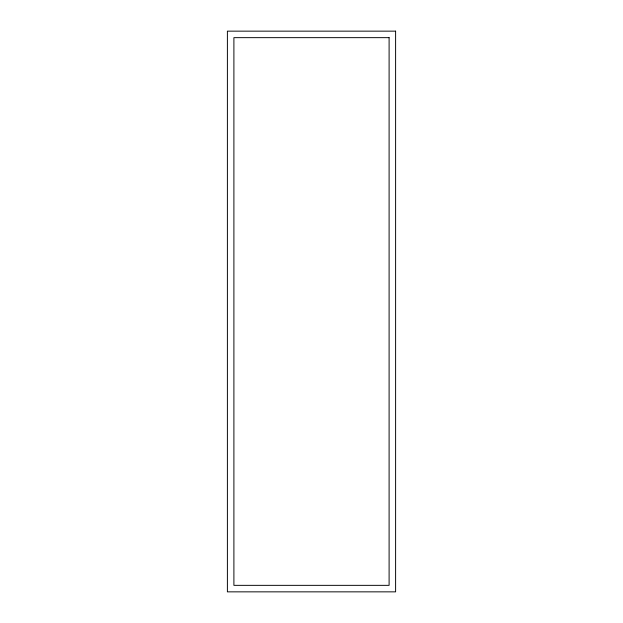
<?xml version="1.0" encoding="UTF-8"?>
<svg xmlns="http://www.w3.org/2000/svg" width="623" height="623" viewBox="0 0 623 623"><rect width="100%" height="100%" fill="white"/><g stroke="black" fill="none" stroke-linecap="round" stroke-linejoin="round"><path stroke-width="0.93" d="M395.605 31.15L227.395 31.15L227.395 591.85L395.605 591.85L395.605 31.15M389.102 37.653L233.898 37.653L233.898 585.347L389.102 585.347L389.102 37.653"/></g></svg>
